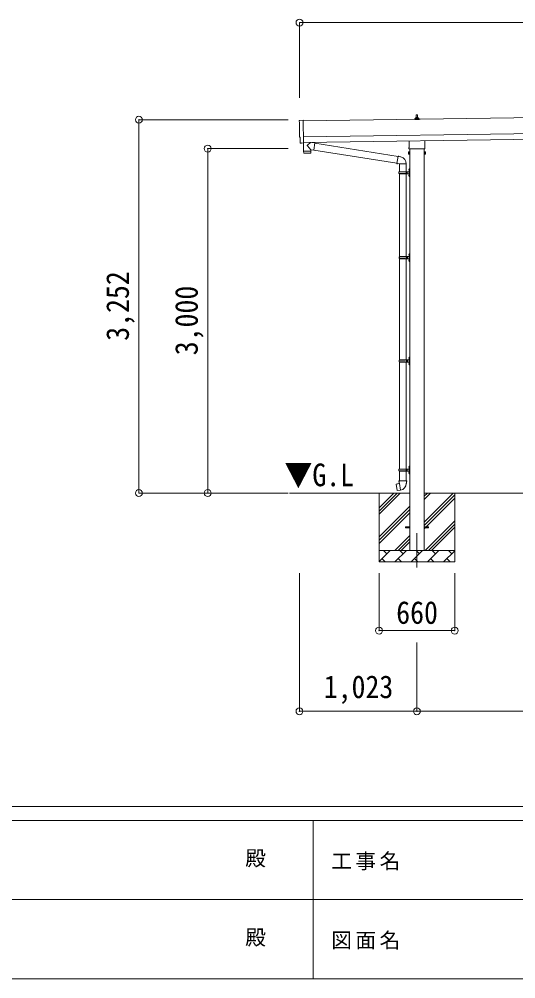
# Model space of a CAD drawing. Units: millimetres at full size, sheet at 1:60. Extents: x -16864 to 16864, y -11640 to 11640.
# Drawn here: x -3459 to 869, y -11640 to -3281 of the extents above; entities that cross this region are included whole.
import ezdxf
from ezdxf.enums import TextEntityAlignment as Align

# ---------------------------------------------------------------- set-up
doc = ezdxf.new("R2010")
doc.units = ezdxf.units.MM
doc.header["$LTSCALE"] = 60
doc.header["$PDMODE"] = 32
doc.header["$PDSIZE"] = 60
doc.linetypes.add('CHAIN1', pattern=[8, 5, -1, 1, -1])
for name, color, linetype, lineweight in [('0-1_Defpoints', 7, 'CHAIN1', 9), ('0-2_TEXT1', 4, 'Continuous', 9), ('0-3_SHAPE', 7, 'Continuous', 9), ('0-7_PARTS2', 7, 'Continuous', 9), ('0-8_TABLE1', 7, 'Continuous', 9), ('0-9_DIM1', 7, 'Continuous', 9), ('F-0', 7, 'Continuous', 9)]:
    doc.layers.add(name, color=color, linetype=linetype, lineweight=lineweight)
doc.styles.add('ＭＳ ゴシック', font='')
doc.styles.get('ＭＳ ゴシック').set_extended_font_data('MS Gothic')

msp = doc.modelspace()

# ---------------------------------------------------------------- linework, layer by layer
at = {"layer": '0-1_Defpoints'}
msp.add_line((6.94, -7758.15), (6.94, -8107.15), dxfattribs=at)
at = {"layer": '0-2_TEXT1'}
for p, q in [((4647.01, -4085.46), (-983.46, -4165.89)), ((-11, -4154.39), (-11, -4146.68)), ((25.5, -4154.39), (-11, -4154.39)), ((-10.62, -4145.89), (25.11, -4145.89)), ((-10.24, -4145.71), (-3.52, -4144.08)), ((-3.14, -4143.89), (17.63, -4143.89)), ((-2.75, -4143.11), (-2.75, -4138.89)), ((-1.75, -4138.89), (16.25, -4138.89)), ((1.25, -4138.89), (1.97, -4115.37)), ((2.97, -4114.39), (11.52, -4114.39)), ((12.52, -4115.37), (13.25, -4138.89)), ((17.25, -4143.11), (17.25, -4138.89)), ((24.73, -4145.71), (18.01, -4144.08)), ((25.5, -4154.39), (25.5, -4146.68)), ((-981.46, -4305.88), (4649.01, -4225.44)), ((-980.74, -4355.87), (4649.72, -4275.44)), ((-61.36, -4398.38), (-61.36, -4342.74)), ((75.24, -4340.79), (75.24, -4398.38)), ((-1000.32, -4359.92), (-1007.24, -4359.66)), ((-63.06, -4407.15), (-63.06, -4401.65)), ((74.88, -4410.65), (-61, -4410.65)), ((-55.56, -4410.65), (-55.56, -7908.15)), ((69.44, -7908.15), (69.44, -4410.65)), ((76.94, -4401.65), (76.94, -4407.15)), ((-67.06, -4436.65), (-66.3, -4435.34)), ((-67.06, -4436.65), (-67.06, -4453.65)), ((-67.06, -4453.65), (-66.3, -4454.97)), ((-60.06, -4440.25), (-66.3, -4440.25)), ((-60.06, -4450.06), (-66.3, -4450.06)), ((-60.06, -4454.97), (-66.3, -4454.97)), ((-57.56, -4454.35), (-60.06, -4454.35)), ((71.44, -4454.35), (73.94, -4454.35)), ((73.94, -4440.25), (80.18, -4440.25)), ((73.94, -4450.06), (80.18, -4450.06)), ((73.94, -4454.97), (80.18, -4454.97)), ((80.94, -4436.65), (80.18, -4435.34)), ((80.94, -4453.65), (80.18, -4454.97)), ((80.94, -4436.65), (80.94, -4453.65)), ((-93.06, -7703.65), (-55.56, -7703.65)), ((-93.06, -7712.65), (-93.06, -7703.65)), ((-93.06, -7703.65), (-55.56, -7703.65)), ((-93.06, -7712.65), (-93.06, -7703.65)), ((-93.06, -7712.65), (-55.56, -7712.65)), ((-93.06, -7712.65), (-55.56, -7712.65)), ((69.44, -7703.65), (106.94, -7703.65)), ((69.44, -7703.65), (106.94, -7703.65)), ((69.44, -7712.65), (106.94, -7712.65)), ((69.44, -7712.65), (106.94, -7712.65)), ((106.94, -7712.65), (106.94, -7703.65)), ((106.94, -7712.65), (106.94, -7703.65))]:
    msp.add_line(p, q, dxfattribs=at)
for points in [[(-1015.07, -4162.91), (-983.53, -4160.81), (-980.7, -4358.64)], [(-1010.12, -4356.71), (-1010.8, -4309.68), (-1011.4, -4309.69)], [(-999.58, -4359.64), (-998.92, -4359), (-980.69, -4359.64)], [(-60.06, -4454.97), (-60.06, -4435.34), (-66.3, -4435.34)], [(-60.06, -4454.35), (-60.06, -4435.95), (-57.56, -4435.95)], [(73.94, -4454.35), (73.94, -4435.95), (71.44, -4435.95)], [(73.94, -4454.97), (73.94, -4435.34), (80.18, -4435.34)]]:
    msp.add_lwpolyline(points, dxfattribs=at)
for points in [[(-57.56, -4455.65), (-57.56, -4434.65), (-55.56, -4434.65), (-55.56, -4455.65)], [(71.44, -4455.65), (71.44, -4434.65), (69.44, -4434.65), (69.44, -4455.65)]]:
    msp.add_lwpolyline(points, close=True, dxfattribs=at)
for centre, radius, start, end in [((-10, -4146.68), 1, 103.62699, 180), ((-3.75, -4143.11), 1, 283.62699, 0), ((1.33, -4139.53), 4.13, 90, 171.17633), ((-1.75, -4139.89), 1, 90, 180), ((2.97, -4115.39), 1, 90, 178.60509), ((10.58, -4138.89), 4.83, 133.60282, 180), ((3.91, -4138.89), 4.83, 0, 46.39718), ((11.52, -4115.39), 1, 1.39491, 90), ((13.16, -4139.53), 4.13, 8.82367, 90), ((16.25, -4139.89), 1, 0, 90), ((18.25, -4143.11), 1, 180, 256.37301), ((24.5, -4146.68), 1, 0, 76.37301), ((-59.06, -4401.65), 4, 125.09963, 180), ((-59.06, -4407.15), 4, 180, 194.47751), ((-59.06, -4407.15), 4, 194.47751, 241.04498), ((72.94, -4407.15), 4, 298.95502, 345.52249), ((72.94, -4401.65), 4, 0, 54.90037), ((72.94, -4407.15), 4, 345.52249, 0), ((-62.71, -4437.79), 4.34, 145.61575, 214.38425), ((-50.82, -4445.15), 16.24, 162.41205, 197.58795), ((-62.71, -4452.51), 4.34, 145.61575, 214.38425), ((64.7, -4445.15), 16.24, 342.41205, 17.58795), ((76.6, -4437.79), 4.34, 325.61575, 34.38425), ((76.6, -4452.51), 4.34, 325.61575, 34.38425)]:
    msp.add_arc(centre, radius, start, end, dxfattribs=at)
for centre, major_axis, ratio, start_param, end_param in [((-1014.87, -4165.9), (-3, -0.04), 0.99863, 4.7647489, 6.2979817), ((-5779.24, -4304.4), (4762.89, 68.04), 0.99863, 6.2686928, 6.2979817), ((-1011.46, -4305.29), (-4.41, -0.06), 0.99863, 6.2686928, 7.8539816), ((-1007.12, -4356.66), (-2.15, -2.1), 0.9974, 5.5252311, 7.0411395), ((-1000.28, -4358.92), (-0.717, -0.7), 0.9974, 0.7579542, 1.5707963)]:
    msp.add_ellipse(centre, major_axis=major_axis, ratio=ratio, start_param=start_param, end_param=end_param, dxfattribs=at)
at = {"layer": '0-3_SHAPE'}
for p, q in [((-55.56, -7408.15), (-1104.5, -7408.15)), ((3044.44, -7408.15), (69.44, -7408.15))]:
    msp.add_line(p, q, dxfattribs=at)
at = {"layer": '0-8_TABLE1', "color": 6}
for p, q in [((-1016.06, -3310.51), (-1016.06, -3964.84)), ((10332.94, -3310.51), (-1016.06, -3310.51)), ((-2416.06, -4155.86), (-1115.37, -4155.86)), ((-2416.06, -4155.86), (-2416.06, -7408.15)), ((-1816.06, -4408.15), (-1115.37, -4408.15)), ((-1816.06, -4408.15), (-1816.06, -7408.15)), ((-2416.06, -7408.15), (-1115.37, -7408.15)), ((-1016.37, -9309.15), (-1016.37, -8107.15)), ((-323.06, -8607.15), (-323.06, -8107.15)), ((336.94, -8607.15), (336.94, -8107.15)), ((-323.06, -8607.15), (336.94, -8607.15)), ((6.94, -9309.15), (6.94, -8709.15)), ((6.94, -9309.15), (-1016.37, -9309.15)), ((3106.94, -9309.15), (6.94, -9309.15))]:
    msp.add_line(p, q, dxfattribs=at)
at = {"layer": '0-8_TABLE1'}
for p, q in [((-323.06, -7408.15), (-323.06, -8008.15)), ((-323.06, -7536.63), (-194.58, -7408.15)), ((-323.06, -7593.2), (-138.01, -7408.15)), ((-323.06, -7564.92), (-166.29, -7408.15)), ((69.44, -7465.26), (126.55, -7408.15)), ((69.44, -7436.98), (98.27, -7408.15)), ((69.44, -7663.25), (324.54, -7408.15)), ((69.44, -7691.54), (336.94, -7424.04)), ((336.94, -7408.15), (336.94, -8008.15)), ((69.44, -7719.82), (336.94, -7452.32)), ((-323.06, -7791.19), (-55.56, -7523.69)), ((-323.06, -7819.48), (-55.56, -7551.98)), ((-323.06, -7847.76), (-55.56, -7580.26)), ((79.1, -7908.15), (336.94, -7650.31)), ((107.38, -7908.15), (336.94, -7678.59)), ((135.67, -7908.15), (336.94, -7706.88)), ((-185.46, -7908.15), (-55.56, -7778.25)), ((-157.18, -7908.15), (-55.56, -7806.54)), ((-128.89, -7908.15), (-55.56, -7834.82)), ((-323.06, -8005.31), (-225.9, -7908.15)), ((-323.06, -7908.15), (336.94, -7908.15)), ((-254.46, -7936.71), (-283.01, -7908.15)), ((-184.48, -8008.15), (-84.48, -7908.15)), ((-113.03, -7936.71), (-141.59, -7908.15)), ((-43.06, -8008.15), (56.94, -7908.15)), ((28.39, -7936.71), (-0.17, -7908.15)), ((98.36, -8008.15), (198.36, -7908.15)), ((169.81, -7936.71), (141.26, -7908.15)), ((239.78, -8008.15), (336.94, -7911)), ((311.23, -7936.71), (282.68, -7908.15)), ((336.94, -8008.15), (-323.06, -8008.15)), ((-297.35, -7979.6), (-268.8, -8008.15)), ((-155.93, -7979.6), (-127.37, -8008.15)), ((-14.51, -7979.6), (14.05, -8008.15)), ((126.92, -7979.6), (155.47, -8008.15)), ((268.34, -7979.6), (296.89, -8008.15))]:
    msp.add_line(p, q, dxfattribs=at)
at = {"layer": '0-8_TABLE1', "color": 6}
for p in [(-1016.06, -3310.51), (-1016.06, -3310.51), (-2416.06, -4155.86), (-1816.06, -4408.15), (-2416.06, -7408.15), (-1816.06, -7408.15), (-323.06, -8607.15), (336.94, -8607.15), (-1016.37, -9309.15), (6.94, -9309.15)]:
    msp.add_point(p, dxfattribs=at)
at = {"layer": '0-9_DIM1'}
for p, q in [((-980.7, -4358.64), (-980.69, -4359.64)), ((-916.25, -4417.94), (-947.12, -4384.84)), ((-919.3, -4355), (-946.95, -4377.51)), ((-920.58, -4430.02), (-920.58, -4431.02)), ((-916.25, -4417.94), (-891.84, -4421.89)), ((-916.25, -4417.94), (-916.08, -4429.96)), ((-881.68, -4359), (-907.52, -4354.83)), ((-881.68, -4359), (-891.84, -4421.89)), ((-891.55, -4420.07), (-167.04, -4535.42)), ((-881.97, -4360.84), (-156.62, -4476.32)), ((-980.06, -4431.87), (-979.64, -4444.92)), ((-919.06, -4447), (-976.6, -4447.82)), ((-975.57, -4430.81), (-975.54, -4431.81)), ((-167.36, -4537.24), (-161.83, -4505.87)), ((-156.3, -4474.51), (-161.83, -4505.87)), ((-156.3, -4474.51), (-155.16, -4472.52)), ((-155.16, -4472.52), (-151.6, -4473.15)), ((-151.6, -4473.15), (-151.18, -4475.5)), ((-136.67, -4478.32), (-134.98, -4479.95)), ((-134.98, -4479.95), (-132.87, -4480.4)), ((-167.36, -4537.24), (-166.97, -4539.49)), ((-167.36, -4537.24), (-162.21, -4538.05)), ((-166.97, -4539.49), (-163.4, -4540.12)), ((-163.4, -4540.12), (-162.21, -4538.05)), ((-162.21, -4538.05), (-147.61, -4540.37)), ((-147.61, -4540.37), (-145.4, -4539.38)), ((-85.1, -4539.78), (-146.29, -4539.78)), ((-145.56, -4539.78), (-145.56, -4609.07)), ((-85.56, -4539.78), (-85.56, -4609.07)), ((-61.86, -4591.92), (-59.82, -4592.92)), ((-60.59, -4589.92), (-59.96, -4589.92)), ((-60.59, -4589.92), (-60.59, -4598.22)), ((-59.96, -4589.92), (-59.96, -4598.22)), ((-59.96, -4589.92), (-59.56, -4590.32)), ((-59.82, -4592.92), (-59.2, -4594.07)), ((-59.56, -4586.07), (-56.56, -4584.57)), ((-59.56, -4586.07), (-59.56, -4618.07)), ((-59.56, -4590.32), (-59.56, -4597.82)), ((-56.56, -4584.57), (-56.56, -4618.07)), ((-56.56, -4584.57), (-55.56, -4584.57)), ((-55.56, -4584.57), (-55.56, -4618.07)), ((-148.56, -4611.07), (-98.23, -4611.07)), ((-148.56, -4625.07), (-98.23, -4625.07)), ((-147.56, -4609.07), (-61.56, -4609.07)), ((-147.56, -4609.07), (-147.56, -4611.07)), ((-147.56, -4627.07), (-147.56, -4625.07)), ((-147.56, -4627.07), (-61.56, -4627.07)), ((-145.56, -4627.07), (-145.56, -6249.15)), ((-88.56, -4609.07), (-88.56, -4613.57)), ((-88.56, -4613.57), (-86.56, -4613.57)), ((-88.56, -4627.07), (-88.56, -4622.57)), ((-88.56, -4622.57), (-86.56, -4622.57)), ((-86.56, -4613.57), (-86.56, -4618.07)), ((-86.56, -4622.57), (-86.56, -4618.07)), ((-85.56, -4627.07), (-85.56, -6249.15)), ((-80.56, -4609.07), (-80.56, -4618.07)), ((-80.56, -4613.57), (-77.56, -4613.57)), ((-80.56, -4627.07), (-80.56, -4618.07)), ((-80.56, -4622.57), (-77.56, -4622.57)), ((-77.56, -4613.57), (-77.56, -4618.07)), ((-77.56, -4622.57), (-77.56, -4618.07)), ((-61.86, -4639.92), (-59.82, -4640.92)), ((-60.59, -4598.22), (-59.96, -4598.22)), ((-60.59, -4637.92), (-59.96, -4637.92)), ((-60.59, -4637.92), (-60.59, -4646.22)), ((-60.59, -4646.22), (-59.96, -4646.22)), ((-59.96, -4598.22), (-59.56, -4597.82)), ((-59.96, -4637.92), (-59.96, -4646.22)), ((-59.96, -4637.92), (-59.56, -4638.32)), ((-59.96, -4646.22), (-59.56, -4645.82)), ((-59.82, -4640.92), (-59.2, -4642.07)), ((-59.56, -4650.07), (-59.56, -4618.07)), ((-59.56, -4638.32), (-59.56, -4645.82)), ((-59.56, -4650.07), (-56.56, -4651.57)), ((-56.56, -4651.57), (-56.56, -4618.07)), ((-56.56, -4651.57), (-55.56, -4651.57)), ((-55.56, -4651.57), (-55.56, -4618.07)), ((-145.06, -5349.15), (-145.06, -5351.15)), ((-145.06, -5349.15), (-61.56, -5349.15)), ((-86.06, -5349.15), (-86.06, -5353.65)), ((-78.06, -5349.15), (-78.06, -5358.15)), ((-61.86, -5332.01), (-59.82, -5333)), ((-60.59, -5330), (-59.96, -5330)), ((-60.59, -5330), (-60.59, -5338.3)), ((-60.59, -5338.3), (-59.96, -5338.3)), ((-59.96, -5330), (-59.96, -5338.3)), ((-59.96, -5330), (-59.56, -5330.4)), ((-59.96, -5338.3), (-59.56, -5337.9)), ((-59.82, -5333), (-59.2, -5334.15)), ((-59.56, -5326.15), (-56.56, -5324.65)), ((-59.56, -5326.15), (-59.56, -5358.15)), ((-59.56, -5330.4), (-59.56, -5337.9)), ((-56.56, -5324.65), (-56.56, -5358.15)), ((-56.56, -5324.65), (-55.56, -5324.65)), ((-55.56, -5324.65), (-55.56, -5358.15)), ((-146.06, -5351.15), (-95.73, -5351.15)), ((-146.06, -5365.15), (-95.73, -5365.15)), ((-145.06, -5367.15), (-145.06, -5365.15)), ((-145.06, -5367.15), (-61.56, -5367.15)), ((-86.06, -5353.65), (-84.06, -5353.65)), ((-86.06, -5367.15), (-86.06, -5362.65)), ((-86.06, -5362.65), (-84.06, -5362.65)), ((-84.06, -5353.65), (-84.06, -5358.15)), ((-84.06, -5362.65), (-84.06, -5358.15)), ((-78.06, -5353.65), (-75.06, -5353.65)), ((-78.06, -5367.15), (-78.06, -5358.15)), ((-78.06, -5362.65), (-75.06, -5362.65)), ((-75.06, -5353.65), (-75.06, -5358.15)), ((-75.06, -5362.65), (-75.06, -5358.15)), ((-61.86, -5380.01), (-59.82, -5381)), ((-60.59, -5378), (-59.96, -5378)), ((-60.59, -5378), (-60.59, -5386.3)), ((-60.59, -5386.3), (-59.96, -5386.3)), ((-59.96, -5378), (-59.96, -5386.3)), ((-59.96, -5378), (-59.56, -5378.4)), ((-59.96, -5386.3), (-59.56, -5385.9)), ((-59.82, -5381), (-59.2, -5382.15)), ((-59.56, -5390.15), (-59.56, -5358.15)), ((-59.56, -5378.4), (-59.56, -5385.9)), ((-59.56, -5390.15), (-56.56, -5391.65)), ((-56.56, -5391.65), (-56.56, -5358.15)), ((-56.56, -5391.65), (-55.56, -5391.65)), ((-55.56, -5391.65), (-55.56, -5358.15)), ((-146.06, -6251.15), (-95.73, -6251.15)), ((-146.06, -6265.15), (-95.73, -6265.15)), ((-145.56, -6267.15), (-145.56, -7199.15)), ((-145.06, -6249.15), (-145.06, -6251.15)), ((-145.06, -6249.15), (-61.56, -6249.15)), ((-145.06, -6267.15), (-145.06, -6265.15)), ((-145.06, -6267.15), (-61.56, -6267.15)), ((-86.06, -6249.15), (-86.06, -6253.65)), ((-86.06, -6253.65), (-84.06, -6253.65)), ((-86.06, -6267.15), (-86.06, -6262.65)), ((-86.06, -6262.65), (-84.06, -6262.65)), ((-85.56, -6267.15), (-85.56, -7199.15)), ((-84.06, -6253.65), (-84.06, -6258.15)), ((-84.06, -6262.65), (-84.06, -6258.15)), ((-78.06, -6249.15), (-78.06, -6258.15)), ((-78.06, -6253.65), (-75.06, -6253.65)), ((-78.06, -6267.15), (-78.06, -6258.15)), ((-78.06, -6262.65), (-75.06, -6262.65)), ((-75.06, -6253.65), (-75.06, -6258.15)), ((-75.06, -6262.65), (-75.06, -6258.15)), ((-61.86, -6232.01), (-59.82, -6233)), ((-60.59, -6230), (-59.96, -6230)), ((-60.59, -6230), (-60.59, -6238.3)), ((-60.59, -6238.3), (-59.96, -6238.3)), ((-59.96, -6230), (-59.96, -6238.3)), ((-59.96, -6230), (-59.56, -6230.4)), ((-59.96, -6238.3), (-59.56, -6237.9)), ((-59.82, -6233), (-59.2, -6234.15)), ((-59.56, -6226.15), (-56.56, -6224.65)), ((-59.56, -6226.15), (-59.56, -6258.15)), ((-59.56, -6230.4), (-59.56, -6237.9)), ((-59.56, -6290.15), (-59.56, -6258.15)), ((-56.56, -6224.65), (-56.56, -6258.15)), ((-56.56, -6224.65), (-55.56, -6224.65)), ((-56.56, -6291.65), (-56.56, -6258.15)), ((-55.56, -6224.65), (-55.56, -6258.15)), ((-55.56, -6291.65), (-55.56, -6258.15)), ((-61.86, -6280.01), (-59.82, -6281)), ((-60.59, -6278), (-59.96, -6278)), ((-60.59, -6278), (-60.59, -6286.3)), ((-60.59, -6286.3), (-59.96, -6286.3)), ((-59.96, -6278), (-59.96, -6286.3)), ((-59.96, -6278), (-59.56, -6278.4)), ((-59.96, -6286.3), (-59.56, -6285.9)), ((-59.82, -6281), (-59.2, -6282.15)), ((-59.56, -6278.4), (-59.56, -6285.9)), ((-59.56, -6290.15), (-56.56, -6291.65)), ((-56.56, -6291.65), (-55.56, -6291.65)), ((-61.86, -7182.01), (-59.82, -7183)), ((-60.59, -7180), (-59.96, -7180)), ((-60.59, -7180), (-60.59, -7188.3)), ((-60.59, -7188.3), (-59.96, -7188.3)), ((-59.96, -7180), (-59.96, -7188.3)), ((-59.96, -7180), (-59.56, -7180.4)), ((-59.96, -7188.3), (-59.56, -7187.9)), ((-59.82, -7183), (-59.2, -7184.15)), ((-59.56, -7176.15), (-56.56, -7174.65)), ((-59.56, -7176.15), (-59.56, -7208.15)), ((-59.56, -7180.4), (-59.56, -7187.9)), ((-56.56, -7174.65), (-56.56, -7208.15)), ((-56.56, -7174.65), (-55.56, -7174.65)), ((-55.56, -7174.65), (-55.56, -7208.15)), ((-148.56, -7201.15), (-98.23, -7201.15)), ((-148.56, -7215.15), (-98.23, -7215.15)), ((-147.56, -7199.15), (-61.56, -7199.15)), ((-147.56, -7199.15), (-147.56, -7201.15)), ((-147.56, -7217.15), (-147.56, -7215.15)), ((-147.56, -7217.15), (-61.56, -7217.15)), ((-145.56, -7217.15), (-145.56, -7302.08)), ((-88.56, -7199.15), (-88.56, -7203.65)), ((-88.56, -7203.65), (-86.56, -7203.65)), ((-88.56, -7217.15), (-88.56, -7212.65)), ((-88.56, -7212.65), (-86.56, -7212.65)), ((-86.56, -7203.65), (-86.56, -7208.15)), ((-86.56, -7212.65), (-86.56, -7208.15)), ((-85.56, -7217.15), (-85.56, -7302.08)), ((-80.56, -7199.15), (-80.56, -7208.15)), ((-80.56, -7203.65), (-77.56, -7203.65)), ((-80.56, -7217.15), (-80.56, -7208.15)), ((-80.56, -7212.65), (-77.56, -7212.65)), ((-77.56, -7203.65), (-77.56, -7208.15)), ((-77.56, -7212.65), (-77.56, -7208.15)), ((-61.86, -7230.01), (-59.82, -7231)), ((-60.59, -7228), (-59.96, -7228)), ((-60.59, -7228), (-60.59, -7236.3)), ((-60.59, -7236.3), (-59.96, -7236.3)), ((-59.96, -7228), (-59.96, -7236.3)), ((-59.96, -7228), (-59.56, -7228.4)), ((-59.96, -7236.3), (-59.56, -7235.9)), ((-59.82, -7231), (-59.2, -7232.15)), ((-59.56, -7240.15), (-59.56, -7208.15)), ((-59.56, -7228.4), (-59.56, -7235.9)), ((-59.56, -7240.15), (-56.56, -7241.65)), ((-56.56, -7241.65), (-56.56, -7208.15)), ((-56.56, -7241.65), (-55.56, -7241.65)), ((-55.56, -7241.65), (-55.56, -7208.15)), ((-174.02, -7330.53), (-174.83, -7331.7)), ((-174.83, -7331.7), (-165.21, -7386.26)), ((-146.15, -7325.28), (-174.02, -7330.53)), ((-161.28, -7327.93), (-161.49, -7328.17)), ((-147.41, -7302.08), (-149.56, -7302.86)), ((-149.56, -7302.86), (-149.56, -7306.48)), ((-149.56, -7306.48), (-147.32, -7307.3)), ((-147.41, -7302.08), (-115.56, -7302.08)), ((-147.41, -7302.08), (-147.32, -7307.3)), ((-147.32, -7307.3), (-147.06, -7322.08)), ((-147.06, -7322.08), (-145.71, -7324.08)), ((-135.8, -7382.58), (-145.93, -7325.1)), ((-145.91, -7324.28), (-145.91, -7324.99)), ((-145.71, -7324.08), (-145.74, -7324.09)), ((-83.71, -7302.08), (-115.56, -7302.08)), ((-85.37, -7324.02), (-85.45, -7326.18)), ((-84.06, -7322.08), (-85.37, -7324.02)), ((-81.56, -7306.48), (-83.8, -7307.3)), ((-83.71, -7302.08), (-81.56, -7302.86)), ((-81.56, -7302.86), (-81.56, -7306.48)), ((-151.18, -7385.17), (-151.47, -7385.02)), ((-135.49, -7383.34), (-135.73, -7382.68))]:
    msp.add_line(p, q, dxfattribs=at)
for points in [[(-981.09, -4359.63), (-980.07, -4430.87), (-916.08, -4429.96)], [(-916.11, -4444.01), (-916.06, -4430.96), (-980.06, -4431.87)], [(-156.3, -4474.51), (-151.18, -4475.5), (-136.67, -4478.32)], [(-61.86, -4596.22), (-59.82, -4595.22), (-59.2, -4594.07)], [(-61.86, -4644.22), (-59.82, -4643.22), (-59.2, -4642.07)], [(-61.86, -5336.3), (-59.82, -5335.3), (-59.2, -5334.15)], [(-61.86, -5384.3), (-59.82, -5383.3), (-59.2, -5382.15)], [(-61.86, -6236.3), (-59.82, -6235.3), (-59.2, -6234.15)], [(-61.86, -6284.3), (-59.82, -6283.3), (-59.2, -6282.15)], [(-61.86, -7186.3), (-59.82, -7185.3), (-59.2, -7184.15)], [(-61.86, -7234.3), (-59.82, -7233.3), (-59.2, -7232.15)], [(-159.03, -7327.71), (-159.31, -7327.56), (-161.28, -7327.93)], [(-83.71, -7302.08), (-83.8, -7307.3), (-84.06, -7322.08)], [(-136.06, -7382.48), (-164.05, -7387.08), (-165.21, -7386.26)], [(-149, -7384.61), (-149.21, -7384.85), (-151.18, -7385.17)]]:
    msp.add_lwpolyline(points, dxfattribs=at)
for centre, radius, start, end in [((-943.63, -4381.25), 5, 131.47396, 225.79244), ((-976.64, -4444.82), 3, 181.81845, 270.86677), ((-919.11, -4444), 3, 270.81845, 359.81845), ((-145.4, -4539.38), 60.3, 359.62495, 78), ((-56.26, -4594.07), 6, 136.21765, 223.78235), ((-99.81, -4618.07), 49.25, 171.82876, 180.00002), ((-99.81, -4618.07), 49.25, 180.00002, 188.17127), ((-98.23, -4609.07), 2, 270, 359.99998), ((-98.23, -4627.07), 2, 0.00005, 90.00004), ((-56.26, -4642.07), 6, 136.21765, 223.78235), ((-61.56, -4607.07), 2, 270, 359.99998), ((-61.56, -4629.07), 2, 0.00005, 90.00004), ((-95.73, -5349.15), 2, 270, 359.99998), ((-56.26, -5334.15), 6, 136.21765, 223.78235), ((-61.56, -5347.15), 2, 270, 359.99998), ((-97.31, -5358.15), 49.25, 171.82876, 180.00002), ((-97.31, -5358.15), 49.25, 180.00002, 188.17127), ((-95.73, -5367.15), 2, 0.00005, 90.00004), ((-56.26, -5382.15), 6, 136.21765, 223.78235), ((-61.56, -5369.15), 2, 0.00005, 90.00004), ((-97.31, -6258.15), 49.25, 171.82876, 180.00002), ((-97.31, -6258.15), 49.25, 180.00002, 188.17127), ((-95.73, -6249.15), 2, 270, 359.99998), ((-95.73, -6267.15), 2, 0.00005, 90.00004), ((-56.26, -6234.15), 6, 136.21765, 223.78235), ((-61.56, -6247.15), 2, 270, 359.99998), ((-61.56, -6269.15), 2, 0.00005, 90.00004), ((-56.26, -6282.15), 6, 136.21765, 223.78235), ((-56.26, -7184.15), 6, 136.21765, 223.78235), ((-99.81, -7208.15), 49.25, 171.82876, 180.00002), ((-99.81, -7208.15), 49.25, 180.00002, 188.17127), ((-98.23, -7199.15), 2, 270, 359.99998), ((-98.23, -7217.15), 2, 0.00005, 90.00004), ((-56.26, -7232.15), 6, 136.21765, 223.78235), ((-61.56, -7197.15), 2, 270, 359.99998), ((-61.56, -7219.15), 2, 0.00005, 90.00004), ((-146.21, -7324.99), 0.3, 280.66842, 0), ((-145.71, -7324.28), 0.2, 100, 180), ((-145.71, -7324.08), 60.3, 279.96938, 358), ((-136.02, -7382.78), 0.3, 20, 99.33158), ((-135.3, -7383.27), 0.2, 200, 279.96938)]:
    msp.add_arc(centre, radius, start, end, dxfattribs=at)
at = {"layer": 'F-0', "color": 5, "lineweight": 5}
for p, q in [((-16864.12, -10140), (16015.88, -10140)), ((-16864.12, -10260), (10682.37, -10260)), ((-897.63, -10260), (-897.63, -11640)), ((-6897.63, -10950), (5402.37, -10950)), ((-16864.12, -11640), (16015.88, -11640))]:
    msp.add_line(p, q, dxfattribs=at)

# ---------------------------------------------------------------- texts
at = {"layer": '0-7_PARTS2', "style": 'ＭＳ ゴシック', "width": 0.9}
msp.add_text('▼G.L', height=197.9, dxfattribs=at).set_placement((-1147.23, -7408.44), align=Align.BOTTOM_LEFT)
at = {"layer": '0-8_TABLE1', "style": 'ＭＳ ゴシック', "width": 0.9}
for s, p in [('3,252', (-2443.56, -6082.01)), ('3,000', (-1843.56, -6208.15))]:
    msp.add_text(s, height=197.9, rotation=90, dxfattribs=at).set_placement(p, align=Align.BOTTOM_LEFT)
for s, p in [('660', (-173.06, -8607.15)), ('1,023', (-804.71, -9254.15))]:
    msp.add_text(s, height=197.9, dxfattribs=at).set_placement(p, align=Align.BOTTOM_LEFT)
at = {"layer": 'F-0', "style": 'ＭＳ ゴシック'}
for p in [(-1489.06, -10695), (-1489.06, -11385)]:
    msp.add_text('殿', height=132, dxfattribs=at).set_placement(p, align=Align.BOTTOM_LEFT)
at = {"layer": 'F-0', "char_height": 132, "attachment_point": 7, "style": 'ＭＳ ゴシック'}
for s, insert in [('\\T1.17;工事名', (-739.42, -10695)), ('\\T1.17;図面名', (-739.42, -11385))]:
    msp.add_mtext(s, dxfattribs=dict(at, insert=insert))

doc.saveas('drawing.dxf')
